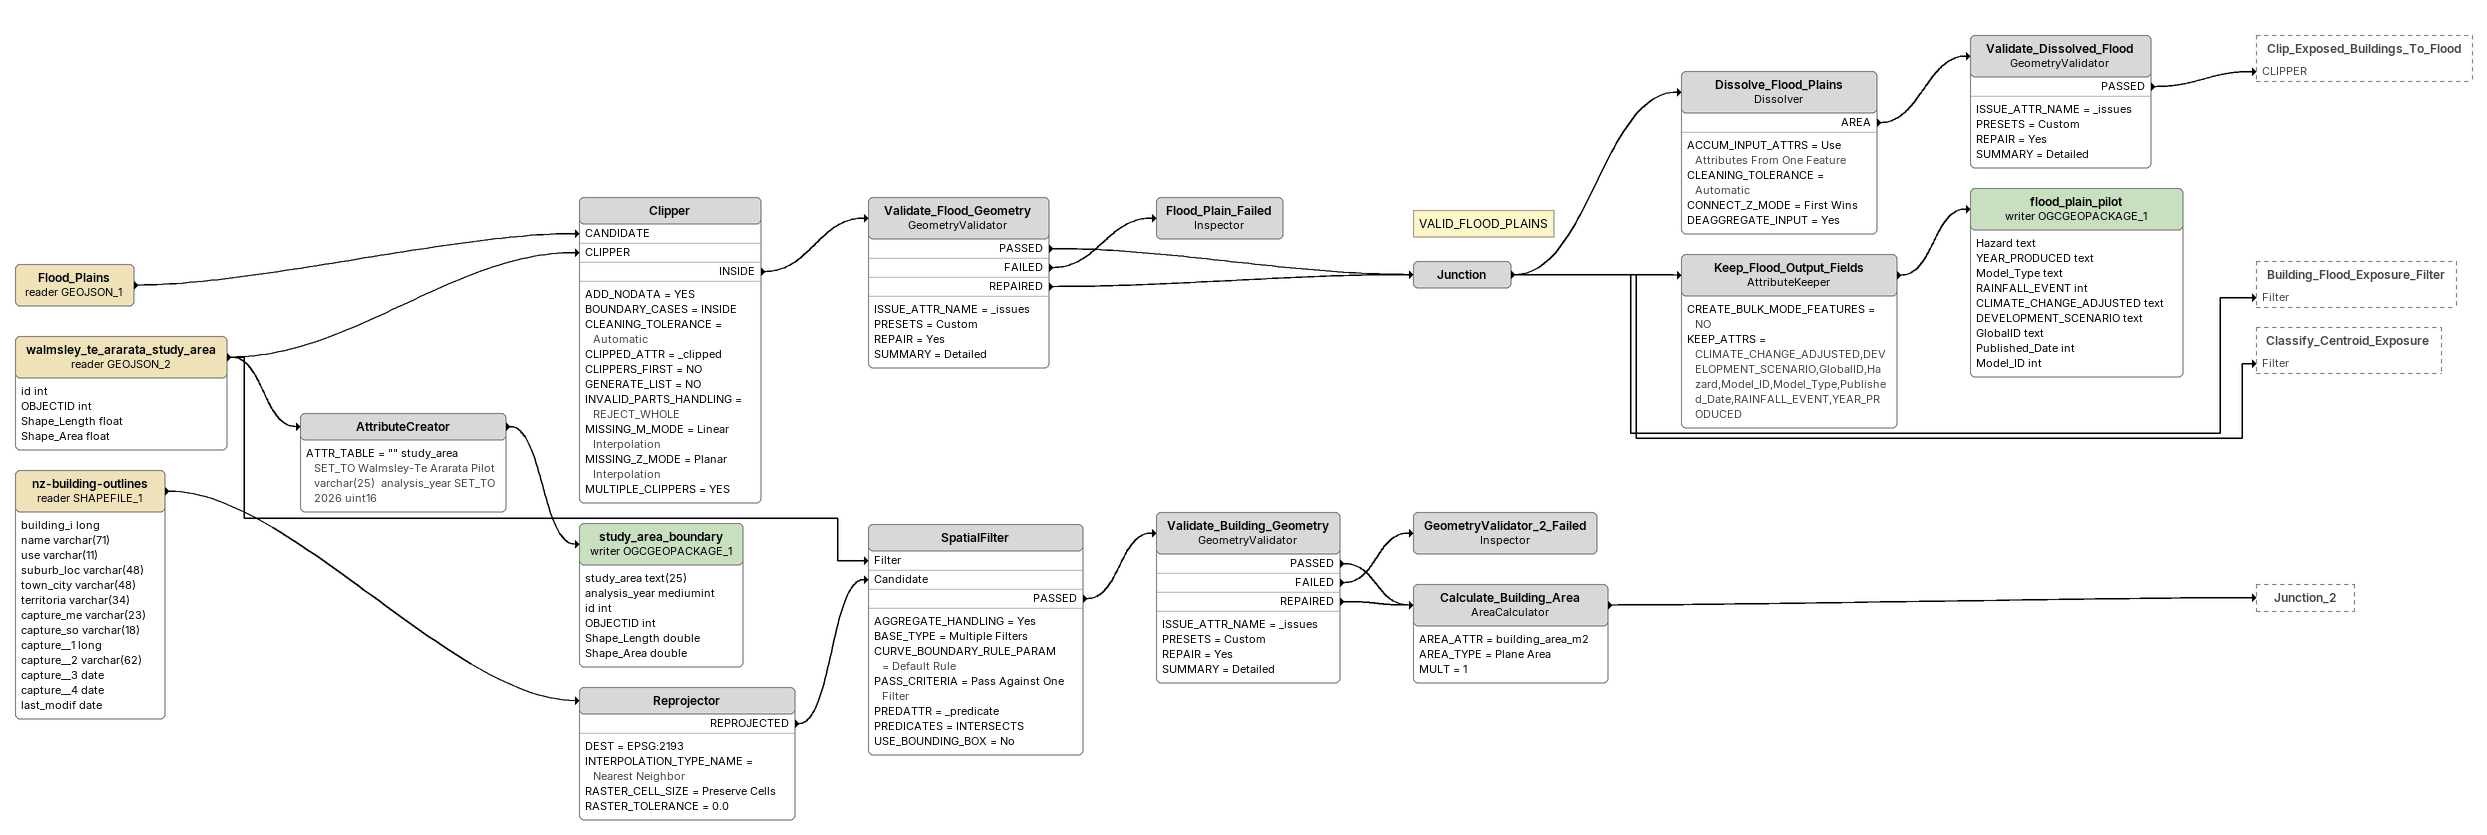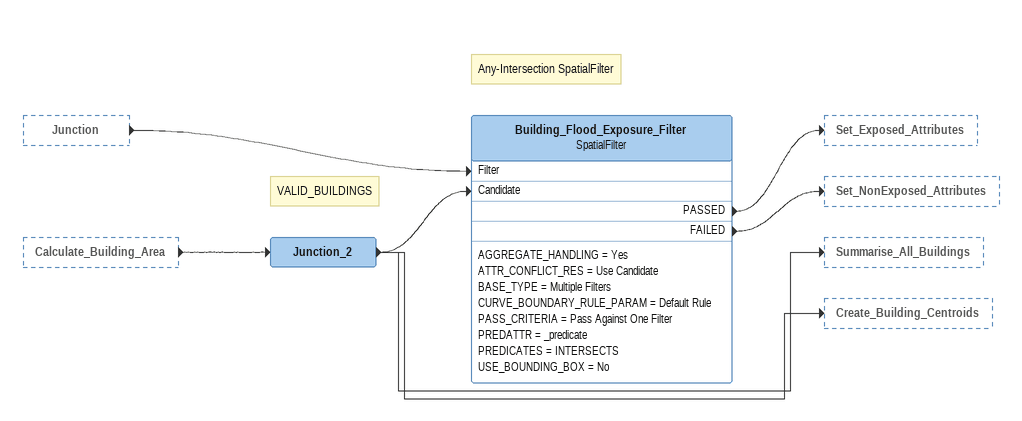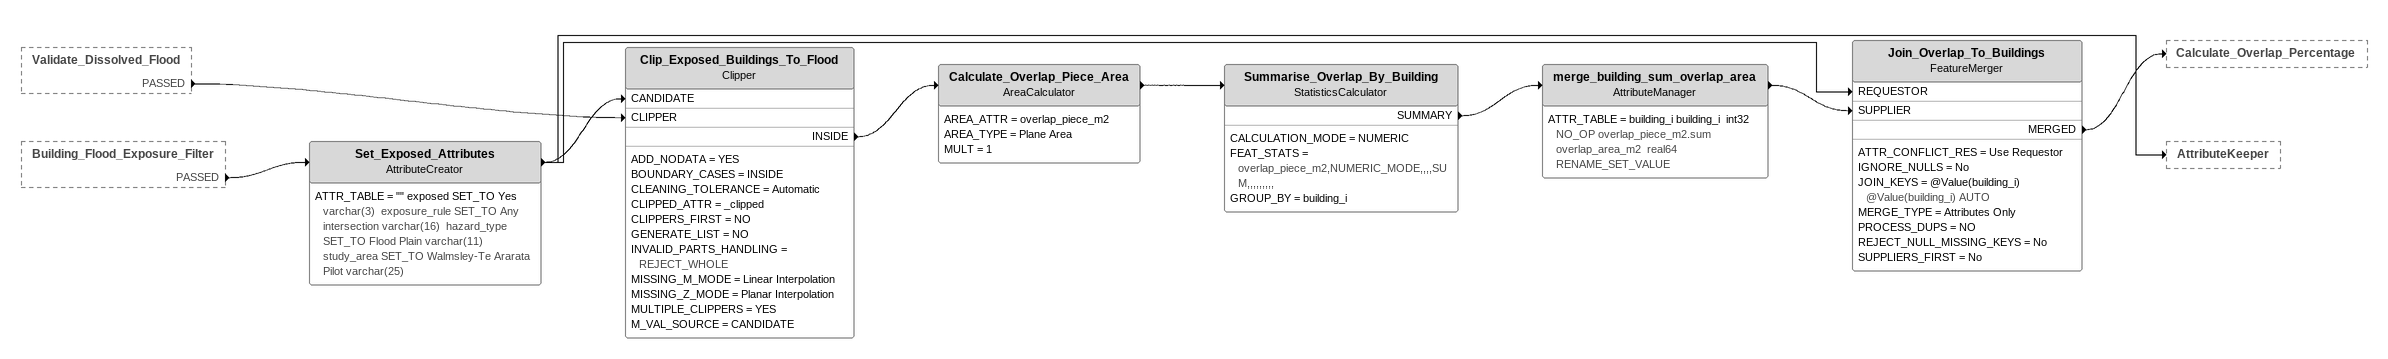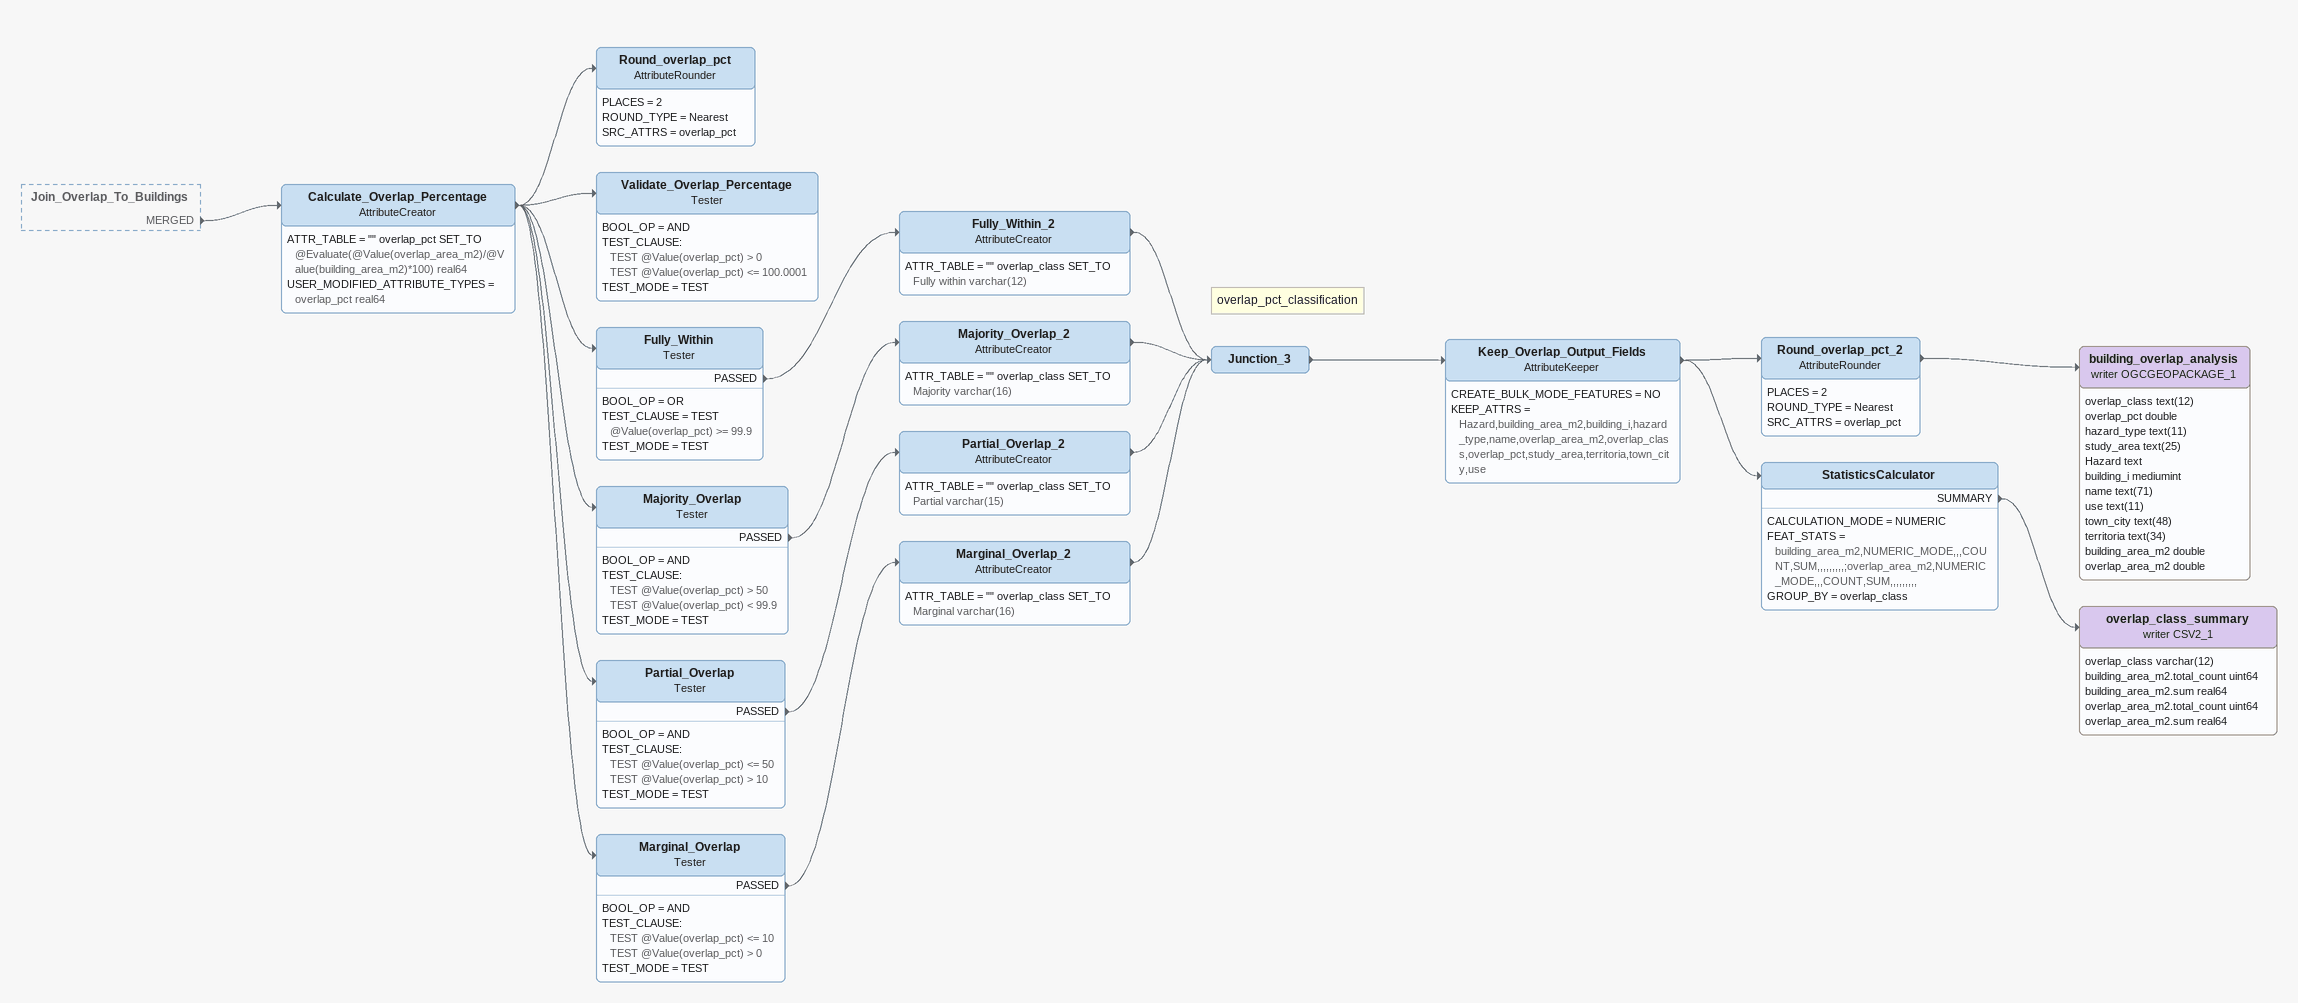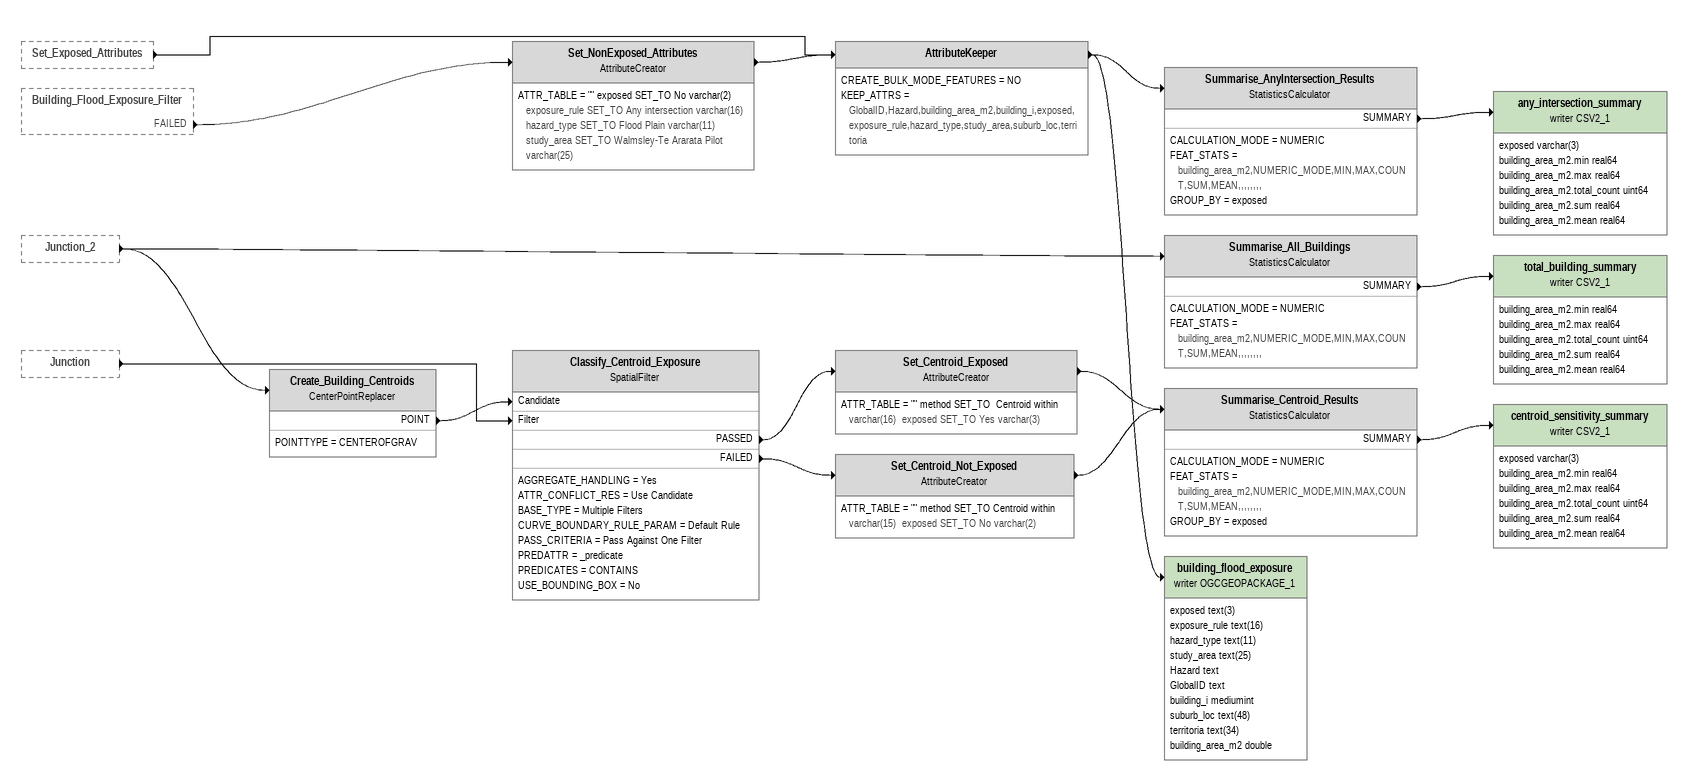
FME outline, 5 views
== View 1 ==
Flood_Plains (reader GEOJSON_1)
    -> Clipper [CANDIDATE]
walmsley_te_ararata_study_area (reader GEOJSON_2)
    attributes: id int, OBJECTID int, Shape_Length float, Shape_Area float
    -> Clipper [CLIPPER]
    -> SpatialFilter [Filter]
    -> AttributeCreator
Clipper
    ADD_NODATA = YES
    BOUNDARY_CASES = INSIDE
    CLEANING_TOLERANCE = Automatic
    CLIPPED_ATTR = _clipped
    CLIPPERS_FIRST = NO
    GENERATE_LIST = NO
    INVALID_PARTS_HANDLING = REJECT_WHOLE
    MISSING_M_MODE = Linear Interpolation
    MISSING_Z_MODE = Planar Interpolation
    MULTIPLE_CLIPPERS = YES
    INSIDE -> Validate_Flood_Geometry
Validate_Flood_Geometry: GeometryValidator
    ISSUE_ATTR_NAME = _issues
    PRESETS = Custom
    REPAIR = Yes
    SUMMARY = Detailed
    PASSED -> Junction
    FAILED -> Flood_Plain_Failed
    REPAIRED -> Junction
Flood_Plain_Failed: Inspector
Note: VALID_FLOOD_PLAINS
Junction
    -> Building_Flood_Exposure_Filter [Filter]
    -> Classify_Centroid_Exposure [Filter]
    -> Keep_Flood_Output_Fields
    -> Dissolve_Flood_Plains
Dissolve_Flood_Plains: Dissolver
    ACCUM_INPUT_ATTRS = Use Attributes From One Feature
    CLEANING_TOLERANCE = Automatic
    CONNECT_Z_MODE = First Wins
    DEAGGREGATE_INPUT = Yes
    AREA -> Validate_Dissolved_Flood
Validate_Dissolved_Flood: GeometryValidator
    ISSUE_ATTR_NAME = _issues
    PRESETS = Custom
    REPAIR = Yes
    SUMMARY = Detailed
    PASSED -> Clip_Exposed_Buildings_To_Flood [CLIPPER]
Keep_Flood_Output_Fields: AttributeKeeper
    CREATE_BULK_MODE_FEATURES = NO
    KEEP_ATTRS = CLIMATE_CHANGE_ADJUSTED,DEVELOPMENT_SCENARIO,GlobalID,Hazard,Model_ID,Model_Type,Published_Date,RAINFALL_EVENT,YEAR_PRODUCED
    -> flood_plain_pilot (writer OGCGEOPACKAGE_1)
flood_plain_pilot (writer OGCGEOPACKAGE_1)
    attributes: Hazard text, YEAR_PRODUCED text, Model_Type text, RAINFALL_EVENT int, CLIMATE_CHANGE_ADJUSTED text, DEVELOPMENT_SCENARIO text, GlobalID text, Published_Date int, Model_ID int
AttributeCreator
    ATTR_TABLE = "" study_area SET_TO Walmsley-Te Ararata Pilot varchar(25)  analysis_year SET_TO 2026 uint16
    -> study_area_boundary (writer OGCGEOPACKAGE_1)
study_area_boundary (writer OGCGEOPACKAGE_1)
    attributes: study_area text(25), analysis_year mediumint, id int, OBJECTID int, Shape_Length double, Shape_Area double
nz-building-outlines (reader SHAPEFILE_1)
    attributes: building_i long, name varchar(71), use varchar(11), suburb_loc varchar(48), town_city varchar(48), territoria varchar(34), capture_me varchar(23), capture_so varchar(18), capture__1 long, capture__2 varchar(62), capture__3 date, capture__4 date, last_modif date
    -> Reprojector
Reprojector
    DEST = EPSG:2193
    INTERPOLATION_TYPE_NAME = Nearest Neighbor
    RASTER_CELL_SIZE = Preserve Cells
    RASTER_TOLERANCE = 0.0
    REPROJECTED -> SpatialFilter [Candidate]
SpatialFilter
    AGGREGATE_HANDLING = Yes
    BASE_TYPE = Multiple Filters
    CURVE_BOUNDARY_RULE_PARAM = Default Rule
    PASS_CRITERIA = Pass Against One Filter
    PREDATTR = _predicate
    PREDICATES = INTERSECTS
    USE_BOUNDING_BOX = No
    PASSED -> Validate_Building_Geometry
Validate_Building_Geometry: GeometryValidator
    ISSUE_ATTR_NAME = _issues
    PRESETS = Custom
    REPAIR = Yes
    SUMMARY = Detailed
    PASSED -> Calculate_Building_Area
    FAILED -> GeometryValidator_2_Failed
    REPAIRED -> Calculate_Building_Area
GeometryValidator_2_Failed: Inspector
Calculate_Building_Area: AreaCalculator
    AREA_ATTR = building_area_m2
    AREA_TYPE = Plane Area
    MULT = 1
    -> Junction_2

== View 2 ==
Junction [outside]
    -> Building_Flood_Exposure_Filter [Filter]
Calculate_Building_Area [outside]
    -> Junction_2
Note: VALID_BUILDINGS
Junction_2
    -> Building_Flood_Exposure_Filter [Candidate]
    -> Summarise_All_Buildings
    -> Create_Building_Centroids
Note: Any-Intersection SpatialFilter
Building_Flood_Exposure_Filter: SpatialFilter
    AGGREGATE_HANDLING = Yes
    ATTR_CONFLICT_RES = Use Candidate
    BASE_TYPE = Multiple Filters
    CURVE_BOUNDARY_RULE_PARAM = Default Rule
    PASS_CRITERIA = Pass Against One Filter
    PREDATTR = _predicate
    PREDICATES = INTERSECTS
    USE_BOUNDING_BOX = No
    PASSED -> Set_Exposed_Attributes
    FAILED -> Set_NonExposed_Attributes

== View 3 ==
Validate_Dissolved_Flood [outside]
    PASSED -> Clip_Exposed_Buildings_To_Flood [CLIPPER]
Building_Flood_Exposure_Filter [outside]
    PASSED -> Set_Exposed_Attributes
Set_Exposed_Attributes: AttributeCreator
    ATTR_TABLE = "" exposed SET_TO Yes varchar(3)  exposure_rule SET_TO Any intersection varchar(16)  hazard_type SET_TO Flood Plain varchar(11)  study_area SET_TO Walmsley-Te Ararata Pilot varchar(25)
    -> AttributeKeeper
    -> Clip_Exposed_Buildings_To_Flood [CANDIDATE]
    -> Join_Overlap_To_Buildings [REQUESTOR]
Clip_Exposed_Buildings_To_Flood: Clipper
    ADD_NODATA = YES
    BOUNDARY_CASES = INSIDE
    CLEANING_TOLERANCE = Automatic
    CLIPPED_ATTR = _clipped
    CLIPPERS_FIRST = NO
    GENERATE_LIST = NO
    INVALID_PARTS_HANDLING = REJECT_WHOLE
    MISSING_M_MODE = Linear Interpolation
    MISSING_Z_MODE = Planar Interpolation
    MULTIPLE_CLIPPERS = YES
    M_VAL_SOURCE = CANDIDATE
    INSIDE -> Calculate_Overlap_Piece_Area
Calculate_Overlap_Piece_Area: AreaCalculator
    AREA_ATTR = overlap_piece_m2
    AREA_TYPE = Plane Area
    MULT = 1
    -> Summarise_Overlap_By_Building
Summarise_Overlap_By_Building: StatisticsCalculator
    CALCULATION_MODE = NUMERIC
    FEAT_STATS = overlap_piece_m2,NUMERIC_MODE,,,,SUM,,,,,,,,,
    GROUP_BY = building_i
    SUMMARY -> merge_building_sum_overlap_area
merge_building_sum_overlap_area: AttributeManager
    ATTR_TABLE = building_i building_i  int32 NO_OP overlap_piece_m2.sum overlap_area_m2  real64 RENAME_SET_VALUE
    -> Join_Overlap_To_Buildings [SUPPLIER]
Join_Overlap_To_Buildings: FeatureMerger
    ATTR_CONFLICT_RES = Use Requestor
    IGNORE_NULLS = No
    JOIN_KEYS = @Value(building_i) @Value(building_i) AUTO
    MERGE_TYPE = Attributes Only
    PROCESS_DUPS = NO
    REJECT_NULL_MISSING_KEYS = No
    SUPPLIERS_FIRST = No
    MERGED -> Calculate_Overlap_Percentage

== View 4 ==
Join_Overlap_To_Buildings [outside]
    MERGED -> Calculate_Overlap_Percentage
Calculate_Overlap_Percentage: AttributeCreator
    ATTR_TABLE = "" overlap_pct SET_TO @Evaluate(@Value(overlap_area_m2)/@Value(building_area_m2)*100) real64
    USER_MODIFIED_ATTRIBUTE_TYPES = overlap_pct real64
    -> Round_overlap_pct
    -> Validate_Overlap_Percentage
    -> Fully_Within
    -> Majority_Overlap
    -> Partial_Overlap
    -> Marginal_Overlap
Round_overlap_pct: AttributeRounder
    PLACES = 2
    ROUND_TYPE = Nearest
    SRC_ATTRS = overlap_pct
Validate_Overlap_Percentage: Tester
    BOOL_OP = AND
    TEST_CLAUSE:
      TEST @Value(overlap_pct) > 0
      TEST @Value(overlap_pct) <= 100.0001
    TEST_MODE = TEST
Fully_Within: Tester
    BOOL_OP = OR
    TEST_CLAUSE = TEST @Value(overlap_pct) >= 99.9
    TEST_MODE = TEST
    PASSED -> Fully_Within_2
Fully_Within_2: AttributeCreator
    ATTR_TABLE = "" overlap_class SET_TO Fully within varchar(12)
    -> Junction_3
Majority_Overlap: Tester
    BOOL_OP = AND
    TEST_CLAUSE:
      TEST @Value(overlap_pct) > 50
      TEST @Value(overlap_pct) < 99.9
    TEST_MODE = TEST
    PASSED -> Majority_Overlap_2
Majority_Overlap_2: AttributeCreator
    ATTR_TABLE = "" overlap_class SET_TO Majority varchar(16)
    -> Junction_3
Partial_Overlap: Tester
    BOOL_OP = AND
    TEST_CLAUSE:
      TEST @Value(overlap_pct) <= 50
      TEST @Value(overlap_pct) > 10
    TEST_MODE = TEST
    PASSED -> Partial_Overlap_2
Partial_Overlap_2: AttributeCreator
    ATTR_TABLE = "" overlap_class SET_TO Partial varchar(15)
    -> Junction_3
Marginal_Overlap: Tester
    BOOL_OP = AND
    TEST_CLAUSE:
      TEST @Value(overlap_pct) <= 10
      TEST @Value(overlap_pct) > 0
    TEST_MODE = TEST
    PASSED -> Marginal_Overlap_2
Marginal_Overlap_2: AttributeCreator
    ATTR_TABLE = "" overlap_class SET_TO Marginal varchar(16)
    -> Junction_3
Note: overlap_pct_classification
Junction_3
    -> Keep_Overlap_Output_Fields
Keep_Overlap_Output_Fields: AttributeKeeper
    CREATE_BULK_MODE_FEATURES = NO
    KEEP_ATTRS = Hazard,building_area_m2,building_i,hazard_type,name,overlap_area_m2,overlap_class,overlap_pct,study_area,territoria,town_city,use
    -> Round_overlap_pct_2
    -> StatisticsCalculator
Round_overlap_pct_2: AttributeRounder
    PLACES = 2
    ROUND_TYPE = Nearest
    SRC_ATTRS = overlap_pct
    -> building_overlap_analysis (writer OGCGEOPACKAGE_1)
building_overlap_analysis (writer OGCGEOPACKAGE_1)
    attributes: overlap_class text(12), overlap_pct double, hazard_type text(11), study_area text(25), Hazard text, building_i mediumint, name text(71), use text(11), town_city text(48), territoria text(34), building_area_m2 double, overlap_area_m2 double
StatisticsCalculator
    CALCULATION_MODE = NUMERIC
    FEAT_STATS = building_area_m2,NUMERIC_MODE,,,COUNT,SUM,,,,,,,,,;overlap_area_m2,NUMERIC_MODE,,,COUNT,SUM,,,,,,,,,
    GROUP_BY = overlap_class
    SUMMARY -> overlap_class_summary (writer CSV2_1)
overlap_class_summary (writer CSV2_1)
    attributes: overlap_class varchar(12), building_area_m2.total_count uint64, building_area_m2.sum real64, overlap_area_m2.total_count uint64, overlap_area_m2.sum real64

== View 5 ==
Set_Exposed_Attributes [outside]
    -> AttributeKeeper
Building_Flood_Exposure_Filter [outside]
    FAILED -> Set_NonExposed_Attributes
Junction_2 [outside]
    -> Summarise_All_Buildings
    -> Create_Building_Centroids
Junction [outside]
    -> Classify_Centroid_Exposure [Filter]
Set_NonExposed_Attributes: AttributeCreator
    ATTR_TABLE = "" exposed SET_TO No varchar(2)  exposure_rule SET_TO Any intersection varchar(16)  hazard_type SET_TO Flood Plain varchar(11)  study_area SET_TO Walmsley-Te Ararata Pilot varchar(25)
    -> AttributeKeeper
AttributeKeeper
    CREATE_BULK_MODE_FEATURES = NO
    KEEP_ATTRS = GlobalID,Hazard,building_area_m2,building_i,exposed,exposure_rule,hazard_type,study_area,suburb_loc,territoria
    -> building_flood_exposure (writer OGCGEOPACKAGE_1)
    -> Summarise_AnyIntersection_Results
Summarise_AnyIntersection_Results: StatisticsCalculator
    CALCULATION_MODE = NUMERIC
    FEAT_STATS = building_area_m2,NUMERIC_MODE,MIN,MAX,COUNT,SUM,MEAN,,,,,,,,
    GROUP_BY = exposed
    SUMMARY -> any_intersection_summary (writer CSV2_1)
any_intersection_summary (writer CSV2_1)
    attributes: exposed varchar(3), building_area_m2.min real64, building_area_m2.max real64, building_area_m2.total_count uint64, building_area_m2.sum real64, building_area_m2.mean real64
building_flood_exposure (writer OGCGEOPACKAGE_1)
    attributes: exposed text(3), exposure_rule text(16), hazard_type text(11), study_area text(25), Hazard text, GlobalID text, building_i mediumint, suburb_loc text(48), territoria text(34), building_area_m2 double
Summarise_All_Buildings: StatisticsCalculator
    CALCULATION_MODE = NUMERIC
    FEAT_STATS = building_area_m2,NUMERIC_MODE,MIN,MAX,COUNT,SUM,MEAN,,,,,,,,
    SUMMARY -> total_building_summary (writer CSV2_1)
total_building_summary (writer CSV2_1)
    attributes: building_area_m2.min real64, building_area_m2.max real64, building_area_m2.total_count uint64, building_area_m2.sum real64, building_area_m2.mean real64
Create_Building_Centroids: CenterPointReplacer
    POINTTYPE = CENTEROFGRAV
    POINT -> Classify_Centroid_Exposure [Candidate]
Classify_Centroid_Exposure: SpatialFilter
    AGGREGATE_HANDLING = Yes
    ATTR_CONFLICT_RES = Use Candidate
    BASE_TYPE = Multiple Filters
    CURVE_BOUNDARY_RULE_PARAM = Default Rule
    PASS_CRITERIA = Pass Against One Filter
    PREDATTR = _predicate
    PREDICATES = CONTAINS
    USE_BOUNDING_BOX = No
    PASSED -> Set_Centroid_Exposed
    FAILED -> Set_Centroid_Not_Exposed
Set_Centroid_Exposed: AttributeCreator
    ATTR_TABLE = "" method SET_TO  Centroid within varchar(16)  exposed SET_TO Yes varchar(3)
    -> Summarise_Centroid_Results
Set_Centroid_Not_Exposed: AttributeCreator
    ATTR_TABLE = "" method SET_TO Centroid within varchar(15)  exposed SET_TO No varchar(2)
    -> Summarise_Centroid_Results
Summarise_Centroid_Results: StatisticsCalculator
    CALCULATION_MODE = NUMERIC
    FEAT_STATS = building_area_m2,NUMERIC_MODE,MIN,MAX,COUNT,SUM,MEAN,,,,,,,,
    GROUP_BY = exposed
    SUMMARY -> centroid_sensitivity_summary (writer CSV2_1)
centroid_sensitivity_summary (writer CSV2_1)
    attributes: exposed varchar(3), building_area_m2.min real64, building_area_m2.max real64, building_area_m2.total_count uint64, building_area_m2.sum real64, building_area_m2.mean real64
